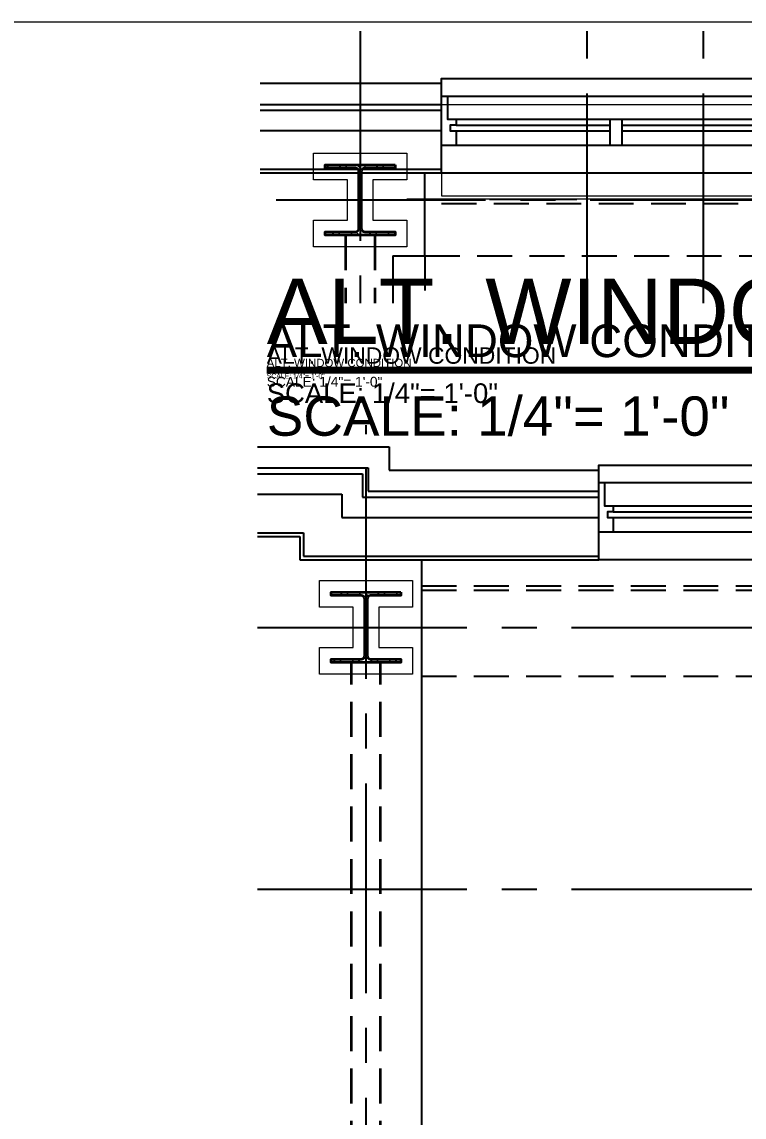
# Model space of a CAD drawing. Header units: inches. Extents: x 5995 to 10907, y 3795 to 5123.
# Drawn here: x 6340.4 to 6464.5, y 4934.7 to 5122.9 of the extents above; entities that cross this region are included whole.
import ezdxf
from ezdxf.enums import TextEntityAlignment as Align
from ezdxf.xclip import XClip

# ---------------------------------------------------------------- set-up
doc = ezdxf.new("R2010")
doc.units = ezdxf.units.IN
doc.header["$LTSCALE"] = 48
doc.header["$MEASUREMENT"] = 0
doc.header["$XCLIPFRAME"] = 0
for name, pattern in [('CENTER2', [1.125, 0.75, -0.125, 0.125, -0.125]), ('HIDDEN', [0.375, 0.25, -0.125]), ('HIDDEN2', [0.1875, 0.125, -0.0625])]:
    doc.linetypes.add(name, pattern=pattern)
for name, color, linetype in [('_0_Objects', 8, 'Continuous'), ('A-Flor-Ovhd', 8, 'HIDDEN2'), ('A-Flor-Soffit', 8, 'HIDDEN2'), ('A-Glaz', 8, 'Continuous'), ('A-Glaz-Sill', 8, 'Continuous'), ('A-Grid(3-32)', 8, 'CENTER2'), ('A-Wall-Full', 8, 'Continuous'), ('A-Wall-Hatch', 8, 'Continuous')]:
    doc.layers.add(name, color=color, linetype=linetype)
for name, color, linetype, lineweight in [('A-Detl-Hatch', 8, 'Continuous', 18), ('G-Anno-Ttlb', 8, 'Continuous', 50), ('G-Anno-Ttlb @ 12', 8, 'Continuous', 50), ('G-Anno-Ttlb @ 24', 8, 'Continuous', 50), ('G-Anno-Ttlb @ 48', 8, 'Continuous', 50), ('G-Anno-Ttlb @ 96', 8, 'Continuous', 50), ('S-Detl-Hatch', 8, 'Continuous', 18), ('S-Detl-Wide', 8, 'Continuous', 35)]:
    doc.layers.add(name, color=color, linetype=linetype, lineweight=lineweight)
doc.layers.add('G-Anno-Nplt', color=8, linetype='Continuous', lineweight=18, plot=False)
doc.layers.add('G-Anno-View', color=8, linetype='Continuous', lineweight=18, plot=False)
doc.styles.add('RomanS', font='arial.ttf')
doc.styles.get("Standard").update_dxf_attribs({"font": 'arial.ttf'})

# ---------------------------------------------------------------- blocks, each defined once
blk = doc.blocks.new('King Studio 2')
at = {"layer": 'A-Flor-Soffit'}
blk.add_line((9.56, 260.64), (188.88, 260.63), dxfattribs=at)
at = {"layer": 'A-Wall-Full'}
blk.add_line((9.56, 280.63), (9.56, 146.75), dxfattribs=at)
at = {"layer": 'G-Anno-Nplt'}
blk.add_line((9.56, 280.63), (214.58, 280.63), dxfattribs=at)
blk.add_lwpolyline([(100, 280.63), (40, 280.63), (40, 296.87), (100, 296.87)], close=True, dxfattribs=at)
blk = doc.blocks.new('EXTERIOR WINDOW')
at = {"layer": 'A-Glaz'}
for p, q in [((3829.83, -10349.67), (3856.33, -10349.67)), ((3858.33, -10349.67), (3884.83, -10349.67)), ((3829.83, -10350.67), (3856.33, -10350.67)), ((3829.83, -10351.67), (3884.83, -10351.67)), ((3858.33, -10350.67), (3884.83, -10350.67))]:
    blk.add_line(p, q, dxfattribs=at)
for points in [[(3829.83, -10349.67), (3829.83, -10347.17), (3827.33, -10347.17), (3827.33, -10355.67), (3828.33, -10355.67), (3828.33, -10351.67), (3829.83, -10351.67), (3829.83, -10350.67), (3828.83, -10350.67), (3828.83, -10349.67), (3829.83, -10349.67)], [(3884.83, -10349.67), (3884.83, -10347.17), (3887.33, -10347.17), (3887.33, -10355.67), (3886.33, -10355.67), (3886.33, -10351.67), (3884.83, -10351.67), (3884.83, -10350.67), (3885.83, -10350.67), (3885.83, -10349.67), (3884.83, -10349.67)]]:
    blk.add_lwpolyline(points, dxfattribs=at)
blk.add_lwpolyline([(3858.33, -10347.17), (3856.33, -10347.17), (3856.33, -10351.67), (3858.33, -10351.67)], close=True, dxfattribs=at)
at = {"layer": 'A-Glaz-Sill'}
for p, q in [((3887.33, -10342.42), (3827.33, -10342.42)), ((3884.83, -10347.17), (3829.83, -10347.17)), ((3828.33, -10355.67), (3886.33, -10355.67))]:
    blk.add_line(p, q, dxfattribs=at)
blk.add_lwpolyline([(3827.33, -10355.67), (3827.33, -10358.67), (3887.33, -10358.67), (3887.33, -10355.67)], dxfattribs=at)
blk = doc.blocks.new('2ND FLOOR CORE & SHELL')
at = {"layer": 'A-Wall-Full'}
for p, q in [((11689.12, -8844.75), (11689.12, -9209.38)), ((11689.12, -8844.75), (11704.5, -8844.75)), ((11704.5, -8844.75), (11704.5, -9224.75)), ((9093.12, -9209.38), (9144.5, -9209.38)), ((9093.12, -9213.38), (9093.12, -9209.38)), ((9144.5, -9209.34), (9144.5, -9224.71)), ((9052.5, -9213.38), (9093.12, -9213.38)), ((9108.5, -9224.75), (9144.5, -9224.75)), ((9108.5, -9228.75), (9108.5, -9224.75)), ((9052.5, -9228.75), (9108.5, -9228.75))]:
    blk.add_line(p, q, dxfattribs=at)
at = {"layer": 'A-Wall-Hatch'}
for p, q in [((11689.75, -8844.75), (11689.75, -9210)), ((11696.37, -8844.75), (11696.37, -9216.63)), ((11699.87, -8844.75), (11699.87, -9220.13)), ((11700.87, -8844.75), (11700.87, -9221.13)), ((9093.75, -9210), (9144.5, -9210)), ((9093.75, -9214), (9093.75, -9210)), ((9052.5, -9214), (9093.75, -9214)), ((9100.37, -9216.63), (9144.5, -9216.63)), ((9100.37, -9220.63), (9100.37, -9216.63)), ((9052.5, -9220.63), (9100.37, -9220.63)), ((9103.87, -9220.13), (9144.5, -9220.13)), ((9103.87, -9224.13), (9103.87, -9220.13)), ((9104.87, -9221.13), (9144.5, -9221.13)), ((9104.87, -9225.13), (9104.87, -9221.13)), ((9052.5, -9224.13), (9103.87, -9224.13)), ((9052.5, -9225.13), (9104.87, -9225.13))]:
    blk.add_line(p, q, dxfattribs=at)
at = {"rotation": 90}
blk.add_blockref('EXTERIOR WINDOW', (1346.7, -12672.08), dxfattribs=at)
blk.add_blockref('EXTERIOR WINDOW', (5317.17, 1133.05))
blk = doc.blocks.new('*U9')
at = {"layer": 'A-Detl-Hatch'}
h = blk.add_hatch(dxfattribs=at)
h.set_pattern_fill('ANSI32', color=256, scale=6, style=0)
h.set_pattern_definition([(45, (0, -6.06), (-1.591, 1.591), []), (45, (1.0607, -6.06), (-1.591, 1.591), [])])
edge = h.paths.add_edge_path()
edge.add_line((6, -12.12), (6, -11.515))
edge.add_line((6, -11.515), (0.795, -11.515))
edge.add_arc((0.795, -10.915), 0.6, 180, 270, ccw=False)
edge.add_line((0.195, -10.915), (0.195, -1.205))
edge.add_arc((0.795, -1.205), 0.6, 90, 180, ccw=False)
edge.add_line((0.795, -0.605), (6, -0.605))
edge.add_line((6, -0.605), (6, 0))
edge.add_line((6, 0), (-6, 0))
edge.add_line((-6, 0), (-6, -0.605))
edge.add_line((-6, -0.605), (-0.795, -0.605))
edge.add_arc((-0.795, -1.205), 0.6, 0, 90, ccw=False)
edge.add_line((-0.195, -1.205), (-0.195, -10.915))
edge.add_arc((-0.795, -10.915), 0.6, 270, 360, ccw=False)
edge.add_line((-0.795, -11.515), (-6, -11.515))
edge.add_line((-6, -11.515), (-6, -12.12))
edge.add_line((-6, -12.12), (6, -12.12))
at = {"linetype": 'ByBlock'}
blk.add_lwpolyline([(6, -12.12), (6, -11.515), (0.795, -11.515, -0.4142136), (0.195, -10.915), (0.195, -1.205, -0.4142136), (0.795, -0.605), (6, -0.605), (6, 0), (-6, 0), (-6, -0.605), (-0.795, -0.605, -0.4142136), (-0.195, -1.205), (-0.195, -10.915, -0.4142136), (-0.795, -11.515), (-6, -11.515), (-6, -12.12)], format="xyb", close=True, dxfattribs=at)
blk = doc.blocks.new('W12X65')
at = {"layer": 'S-Detl-Hatch'}
blk.add_lwpolyline([(13860.59, -7310.28), (13860.59, -7305.67), (13854.79, -7305.67), (13854.79, -7298.76), (13860.59, -7298.76), (13860.59, -7294.16), (13844.59, -7294.16), (13844.59, -7298.76), (13850.4, -7298.76), (13850.4, -7305.67), (13844.59, -7305.67), (13844.59, -7310.28)], close=True, dxfattribs=at)
at = {"layer": 'S-Detl-Wide'}
blk.add_blockref('*U9', (13852.59, -7296.16), dxfattribs=at)
blk = doc.blocks.new('2ND FLOOR - STRUCTURAL GRID')
at = {"layer": 'A-Grid(3-32)'}
for p, q in [((9104.5, -7426.01), (9104.5, -9409.77)), ((11684.5, -7426.01), (11684.5, -9409.77)), ((8130.3, -8799.75), (11886.7, -8799.75)), ((8104.5, -8819.75), (11912.5, -8819.75)), ((11897.69, -8858.75), (8119.31, -8858.75)), ((8104.5, -9152.75), (11912.5, -9152.75)), ((8104.5, -9197.75), (11912.5, -9197.75))]:
    blk.add_line(p, q, dxfattribs=at)
at = {"layer": 'S-Detl-Wide', "linetype": 'HIDDEN2'}
for p, q in [((11678.44, -8856.25), (11424.56, -8856.25)), ((11678.44, -8861.25), (11424.56, -8861.25)), ((9102, -8998.95), (9102, -9191.69)), ((9107, -8998.95), (9107, -9191.69))]:
    blk.add_line(p, q, dxfattribs=at)
at = {"rotation": 90}
blk.add_blockref('W12X65', (4382.28, -22711.34), dxfattribs=at)
blk.add_blockref('W12X65', (-4748.1, -1895.53))
blk = doc.blocks.new('1ST FLOOR CORE & SHELL')
at = {"layer": 'A-Wall-Full'}
blk.add_line((2318.75, -7897), (2584.75, -7897), dxfattribs=at)
at = {"layer": 'A-Wall-Hatch'}
for p, q in [((2319.75, -7898), (2585.75, -7898)), ((2320.62, -7898.88), (2586.63, -7898.88))]:
    blk.add_line(p, q, dxfattribs=at)
blk = doc.blocks.new('King Studio 2 -37')
at = {"layer": 'A-Flor-Soffit'}
for q in [(23.83, 146.75), (226.58, 266.44)]:
    blk.add_line((23.83, 266.44), q, dxfattribs=at)
at = {"layer": 'A-Wall-Full'}
for p, q in [((23.83, 266.44), (23.83, 276.13)), ((18.33, 266.44), (23.83, 266.44)), ((18.33, 266.44), (18.33, 146.75))]:
    blk.add_line(p, q, dxfattribs=at)
at = {"layer": 'G-Anno-Nplt'}
blk.add_lwpolyline([(86.71, 276.75), (86.71, 292.37), (26.71, 292.37), (26.71, 276.75)], close=True, dxfattribs=at)
blk.add_lwpolyline([(226.58, 280.62), (168.7, 280.62), (168.7, 276.13), (20.7, 276.13)], dxfattribs=at)
blk = doc.blocks.new('Anno_Title_T2')
at = {"linetype": 'ByBlock', "lineweight": -2, "style": 'RomanS'}
blk.add_attdef('TITLE', (0, 0.5), '', height=1.25, dxfattribs=at)
blk.add_attdef('SCALE', text='', height=0.75, dxfattribs=at).set_placement((0, -0.5), align=Align.TOP_LEFT)
blk = doc.blocks.new('*U292')
at = {"layer": 'G-Anno-Ttlb @ 12'}
ref = blk.add_blockref('Anno_Title_T2', (6382.46, 5063.03), dxfattribs=dict(at, xscale=1.125, yscale=1.125, zscale=1.125))
ref.add_attrib('TITLE', 'ALT. WINDOW CONDITION', (6382.46, 5063.59), dxfattribs={"layer": '0', "linetype": 'ByBlock', "lineweight": -2, "height": 1.4062})
ref.add_attrib('SCALE', 'SCALE: 1/4"= 1\'-0"', dxfattribs={"layer": '0', "linetype": 'ByBlock', "lineweight": -2, "height": 0.8438}).set_placement((6382.46, 5062.46), align=Align.TOP_LEFT)
at = {"layer": 'G-Anno-Ttlb @ 24'}
ref = blk.add_blockref('Anno_Title_T2', (6382.46, 5063.03), dxfattribs=dict(at, xscale=2.25, yscale=2.25, zscale=2.25))
ref.add_attrib('TITLE', 'ALT. WINDOW CONDITION', (6382.46, 5064.15), dxfattribs={"layer": '0', "linetype": 'ByBlock', "lineweight": -2, "height": 2.8125})
ref.add_attrib('SCALE', 'SCALE: 1/4"= 1\'-0"', dxfattribs={"layer": '0', "linetype": 'ByBlock', "lineweight": -2, "height": 1.6875}).set_placement((6382.46, 5061.9), align=Align.TOP_LEFT)
at = {"layer": 'G-Anno-Ttlb @ 48'}
ref = blk.add_blockref('Anno_Title_T2', (6382.46, 5063.03), dxfattribs=dict(at, xscale=4.5, yscale=4.5, zscale=4.5))
ref.add_attrib('TITLE', 'ALT. WINDOW CONDITION', (6382.46, 5065.28), dxfattribs={"layer": '0', "linetype": 'ByBlock', "lineweight": -2, "height": 5.625})
ref.add_attrib('SCALE', 'SCALE: 1/4"= 1\'-0"', dxfattribs={"layer": '0', "linetype": 'ByBlock', "lineweight": -2, "height": 3.375}).set_placement((6382.46, 5060.78), align=Align.TOP_LEFT)
at = {"layer": 'G-Anno-Ttlb @ 96'}
ref = blk.add_blockref('Anno_Title_T2', (6382.46, 5063.03), dxfattribs=dict(at, xscale=9, yscale=9, zscale=9))
ref.add_attrib('TITLE', 'ALT. WINDOW CONDITION', (6382.46, 5067.53), dxfattribs={"layer": '0', "linetype": 'ByBlock', "lineweight": -2, "height": 11.25})
ref.add_attrib('SCALE', 'SCALE: 1/4"= 1\'-0"', dxfattribs={"layer": '0', "linetype": 'ByBlock', "lineweight": -2, "height": 6.75}).set_placement((6382.46, 5058.53), align=Align.TOP_LEFT)

msp = doc.modelspace()

# ---------------------------------------------------------------- linework, layer by layer
at = {"layer": 'A-Flor-Ovhd'}
for p, q in [((6507.77, 5092.39), (6409.64, 5092.39)), ((6508.52, 5091.64), (6409.64, 5091.64)), ((6409.07, 5025.99), (6588.4, 5025.99)), ((6409.07, 5025.24), (6588.4, 5025.24))]:
    msp.add_line(p, q, dxfattribs=at)
at = {"layer": 'A-Wall-Full'}
msp.add_line((6409.64, 5092.39), (6409.64, 5096.89), dxfattribs=at)
at = {"layer": 'G-Anno-Ttlb'}
msp.add_lwpolyline([(6382.46, 5063.03, 1.2, 1.2, 0), (6484.33, 5063.03, 0.025, 0.025, 0)], format="xyseb", dxfattribs=at)
at = {"layer": 'G-Anno-View'}
msp.add_lwpolyline([(5995.37, 5122.88), (7513.37, 5122.88), (7513.37, 4006.88), (5995.37, 4006.88)], close=True, dxfattribs=at)

# ---------------------------------------------------------------- block references
at = {"layer": '_0_Objects', "linetype": 'HIDDEN'}
ref = msp.add_blockref('2ND FLOOR - STRUCTURAL GRID', (15257.26, -6592.23), dxfattribs=dict(at, xscale=-1, rotation=270))
XClip(ref).set_block_clipping_path([(11666.7919673718, -8875.9092304868), (11713.5180297592, -8621.1840603719)])
at = {"layer": '_0_Objects'}
ref = msp.add_blockref('2ND FLOOR CORE & SHELL', (15257.26, -6592.23), dxfattribs=dict(at, xscale=-1, rotation=270))
XClip(ref).set_block_clipping_path([(11666.7919673718, -8875.9092304868), (11713.5180297592, -8621.1840603719)])
ref = msp.add_blockref('King Studio 2 -37', (6385.81, 4816.27), dxfattribs=at)
XClip(ref).set_block_clipping_path([(-4.4542304869, 258.2925706785), (250.2709396282, 305.0186330667)])
ref = msp.add_blockref('2ND FLOOR CORE & SHELL', (-2704.98, -4178.89), dxfattribs=dict(at, xscale=-1, rotation=180))
XClip(ref).set_block_clipping_path([(9085.8490700367, -9232.4979841549), (9341.5141758445, -8918.9250770374)])
at = {"layer": '_0_Objects', "linetype": 'HIDDEN'}
ref = msp.add_blockref('2ND FLOOR - STRUCTURAL GRID', (-2704.98, -4178.89), dxfattribs=dict(at, xscale=-1, rotation=180))
XClip(ref).set_block_clipping_path([(9085.8490700367, -9232.4979841549), (9341.5141758445, -8918.9250770374)])
at = {"layer": '_0_Objects'}
ref = msp.add_blockref('1ST FLOOR CORE & SHELL', (4140.87, 12879.62), dxfattribs=at)
XClip(ref).set_block_clipping_path([(2571.9195099662, -8088.9673622869), (2912.807083591, -7826.6476866196)])
msp.add_blockref('King Studio 2', (6399.51, 4749.86), dxfattribs=at)
at = {"layer": 'G-Anno-Ttlb'}
msp.add_blockref('*U292', (0, 0), dxfattribs=at)

doc.saveas('drawing.dxf')
